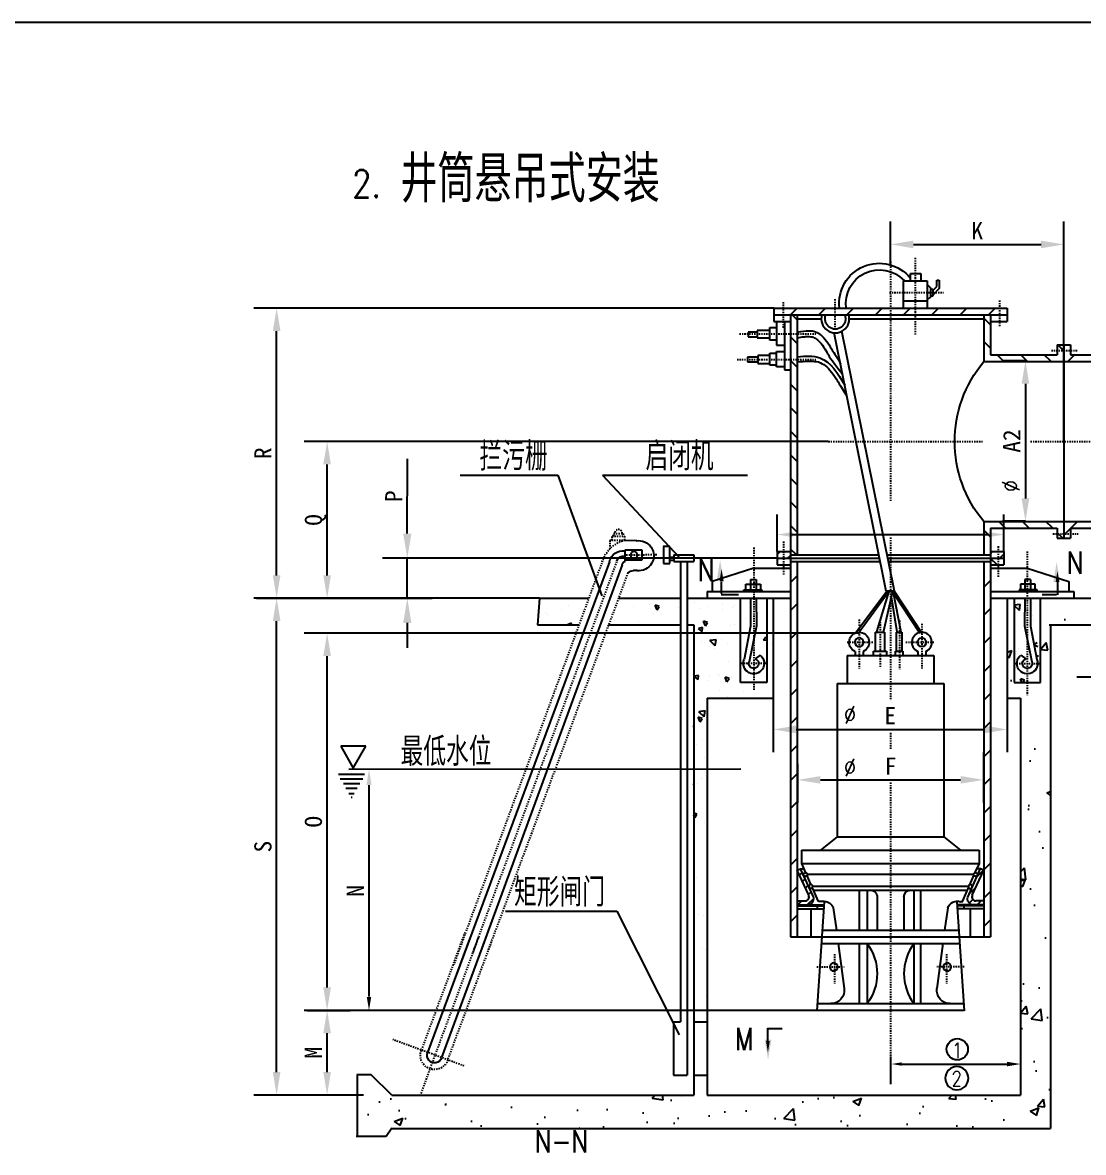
# Model space of a CAD drawing. Extents: x 1620 to 2878, y -792 to 791.
# Drawn here: x 1770.3 to 1863, y -0.7 to 98.1 of the extents above; entities that cross this region are included whole.
import ezdxf
from ezdxf.enums import TextEntityAlignment as Align

# ---------------------------------------------------------------- set-up
doc = ezdxf.new("R2010")
doc.units = 0
doc.header["$MEASUREMENT"] = 0
doc.linetypes.add('CENTER', pattern=[2, 1.25, -0.25, 0.25, -0.25])
doc.linetypes.add('CENTERX2', pattern=[4, 2.5, -0.5, 0.5, -0.5])
doc.layers.get('0').update_dxf_attribs({"linetype": 'CONTINUOUS'})
doc.layers.get('DEFPOINTS').update_dxf_attribs({"linetype": 'CONTINUOUS'})
for name, color, linetype in [('1', 7, 'CONTINUOUS'), ('4', 4, 'CENTERX2'), ('6', 3, 'CONTINUOUS'), ('8', 20, 'CONTINUOUS')]:
    doc.layers.add(name, color=color, linetype=linetype)
doc.styles.add('HZTXT', font='txt.shx', dxfattribs={"bigfont": 'hztxt.shx'})
doc.styles.get("Standard").update_dxf_attribs({"font": 'SimSun.ttf', "width": 0.6})
doc.dimstyles.new('HZTXT', dxfattribs={"dimtxt": 2, "dimasz": 2, "dimexe": 2, "dimexo": 0, "dimgap": 0.8, "dimtad": 3, "dimdec": 1, "dimdsep": 46, "dimtxsty": 'HZTXT', "dimcen": 0, "dimclrd": 1, "dimclre": 1, "dimclrt": 3, "dimadec": 0, "dimazin": 0, "dimtp": 0.9, "dimtm": 0.1, "dimtfac": 0.5, "dimtdec": 4, "dimtmove": 0, "dimatfit": 3, "dimfxl": 0, "dimtolj": 1, "dimtzin": 0, "dimarcsym": 0})

# ---------------------------------------------------------------- blocks, each defined once
blk = doc.blocks.new('*D409')
at = {"color": 1, "linetype": 'ByBlock', "lineweight": -2}
for p, q in [((1815.454, 47.791), (1790.476, 47.791)), ((1792.476, 6.343), (1792.476, 45.791)), ((1795.141, 4.343), (1790.476, 4.343))]:
    blk.add_line(p, q, dxfattribs=at)
at = {"color": 1, "linetype": 'ByBlock'}
for points in [[(1792.143, 45.791), (1792.809, 45.791), (1792.476, 47.791)], [(1792.143, 6.343), (1792.809, 6.343), (1792.476, 4.343)]]:
    blk.add_solid(points, dxfattribs=at)
at = {"layer": 'DEFPOINTS', "color": 0, "linetype": 'ByBlock'}
for p in [(1792.476, 47.791), (1815.454, 47.791), (1795.141, 4.343)]:
    blk.add_point(p, dxfattribs=at)
blk = doc.blocks.new('*D410')
at = {"color": 1, "linetype": 'ByBlock', "lineweight": -2}
for p, q in [((1843.45, 44.74), (1794.891, 44.74)), ((1796.891, 13.749), (1796.891, 42.74)), ((1795.141, 11.749), (1798.891, 11.749))]:
    blk.add_line(p, q, dxfattribs=at)
at = {"color": 1, "linetype": 'ByBlock'}
for points in [[(1796.558, 42.74), (1797.224, 42.74), (1796.891, 44.74)], [(1796.558, 13.749), (1797.224, 13.749), (1796.891, 11.749)]]:
    blk.add_solid(points, dxfattribs=at)
at = {"layer": 'DEFPOINTS', "color": 0, "linetype": 'ByBlock'}
for p in [(1796.891, 44.74), (1843.45, 44.74), (1795.141, 11.749)]:
    blk.add_point(p, dxfattribs=at)
blk = doc.blocks.new('*D427')
at = {"color": 1, "linetype": 'ByBlock', "lineweight": -2}
for p, q in [((1839.708, 11.749), (1794.891, 11.749)), ((1796.891, 6.343), (1796.891, 9.749)), ((1800.058, 4.343), (1794.891, 4.343))]:
    blk.add_line(p, q, dxfattribs=at)
at = {"color": 1, "linetype": 'ByBlock'}
for points in [[(1796.558, 9.749), (1797.224, 9.749), (1796.891, 11.749)], [(1796.558, 6.343), (1797.224, 6.343), (1796.891, 4.343)]]:
    blk.add_solid(points, dxfattribs=at)
at = {"layer": 'DEFPOINTS', "color": 0, "linetype": 'ByBlock'}
for p in [(1796.891, 11.749), (1839.708, 11.749), (1800.058, 4.343)]:
    blk.add_point(p, dxfattribs=at)
blk = doc.blocks.new('*D431')
at = {"layer": '8', "color": 1, "lineweight": -2}
for p, q in [((1857.95, 68.561), (1855.95, 68.561)), ((1857.95, 66.561), (1857.95, 56.53)), ((1857.95, 54.53), (1855.95, 54.53))]:
    blk.add_line(p, q, dxfattribs=at)
at = {"layer": '8', "color": 1}
for points in [[(1857.617, 66.561), (1858.284, 66.561), (1857.95, 68.561)], [(1857.617, 56.53), (1858.284, 56.53), (1857.95, 54.53)]]:
    blk.add_solid(points, dxfattribs=at)
at = {"layer": 'DEFPOINTS', "color": 0}
for p in [(1857.95, 68.561), (1857.95, 54.53), (1857.95, 54.53)]:
    blk.add_point(p, dxfattribs=at)
blk = doc.blocks.new('*D432')
at = {"color": 1, "linetype": 'ByBlock', "lineweight": -2}
for p, q in [((1835.947, 73.16), (1790.476, 73.16)), ((1792.476, 49.791), (1792.476, 71.16)), ((1790.726, 47.791), (1794.476, 47.791))]:
    blk.add_line(p, q, dxfattribs=at)
at = {"color": 1, "linetype": 'ByBlock'}
for points in [[(1792.143, 71.16), (1792.809, 71.16), (1792.476, 73.16)], [(1792.143, 49.791), (1792.809, 49.791), (1792.476, 47.791)]]:
    blk.add_solid(points, dxfattribs=at)
at = {"layer": 'DEFPOINTS', "color": 0, "linetype": 'ByBlock'}
for p in [(1792.476, 73.16), (1835.947, 73.16), (1790.726, 47.791)]:
    blk.add_point(p, dxfattribs=at)
blk = doc.blocks.new('*D433')
at = {"color": 1, "linetype": 'ByBlock', "lineweight": -2}
for p, q in [((1846.153, 76.952), (1846.153, 80.742)), ((1861.316, 61.496), (1861.316, 80.742)), ((1848.153, 78.742), (1859.316, 78.742))]:
    blk.add_line(p, q, dxfattribs=at)
at = {"color": 1, "linetype": 'ByBlock'}
for points in [[(1848.153, 79.075), (1848.153, 78.409), (1846.153, 78.742)], [(1859.316, 79.075), (1859.316, 78.409), (1861.316, 78.742)]]:
    blk.add_solid(points, dxfattribs=at)
at = {"layer": 'DEFPOINTS', "color": 0, "linetype": 'ByBlock'}
for p in [(1861.316, 78.742), (1846.153, 76.952), (1861.316, 61.496)]:
    blk.add_point(p, dxfattribs=at)
blk = doc.blocks.new('*X181')
at = {"color": 0}
for p, q in [((81.24, 208.68), (80.48, 209.44)), ((110.24, 207.96), (109.24, 208.96)), ((81.24, 205.14), (80.24, 206.14)), ((110.24, 204.43), (109.24, 205.43)), ((112.22, 202.44), (111.22, 203.44)), ((115.76, 202.44), (114.76, 203.44)), ((119.3, 202.44), (118.3, 203.44)), ((121.24, 204.03), (120.33, 204.94)), ((81.24, 201.61), (80.24, 202.61)), ((81.24, 198.07), (80.24, 199.07)), ((81.24, 194.53), (80.24, 195.53)), ((81.24, 191), (80.24, 192)), ((81.24, 187.46), (80.24, 188.46)), ((81.24, 183.93), (80.24, 184.93)), ((81.24, 180.39), (80.24, 181.39)), ((112.48, 177.44), (111.48, 178.44)), ((116.01, 177.44), (115.01, 178.44)), ((119.55, 177.44), (118.55, 178.44)), ((81.24, 176.86), (80.24, 177.86)), ((110.24, 176.14), (109.24, 177.14)), ((121.05, 175.94), (120.24, 176.75)), ((81.12, 173.44), (80.24, 174.32)), ((109.4, 173.44), (109.24, 173.61))]:
    blk.add_line(p, q, dxfattribs=at)
blk = doc.blocks.new('*X178')
at = {"color": 0}
for p, q in [((121.83, 202.44), (122.83, 203.44)), ((126.07, 202.44), (127.07, 203.44)), ((130.31, 202.44), (131.31, 203.44)), ((134.56, 202.44), (136.24, 204.12)), ((122.28, 177.44), (123.28, 178.44)), ((126.53, 177.44), (127.53, 178.44)), ((130.77, 177.44), (131.77, 178.44)), ((135.01, 177.44), (136.01, 178.44)), ((121.24, 176.39), (122.24, 177.39)), ((135.91, 174.09), (136.24, 174.42))]:
    blk.add_line(p, q, dxfattribs=at)
blk = doc.blocks.new('*D434')
at = {"color": 1, "linetype": 'ByBlock', "lineweight": -2}
for p, q in [((1840.709, 61.496), (1794.891, 61.496)), ((1796.891, 49.791), (1796.891, 59.496)), ((1790.726, 47.791), (1798.891, 47.791))]:
    blk.add_line(p, q, dxfattribs=at)
at = {"color": 1, "linetype": 'ByBlock'}
for points in [[(1796.558, 59.496), (1797.224, 59.496), (1796.891, 61.496)], [(1796.558, 49.791), (1797.224, 49.791), (1796.891, 47.791)]]:
    blk.add_solid(points, dxfattribs=at)
at = {"layer": 'DEFPOINTS', "color": 0, "linetype": 'ByBlock'}
for p in [(1796.891, 61.496), (1840.709, 61.496), (1790.726, 47.791)]:
    blk.add_point(p, dxfattribs=at)
blk = doc.blocks.new('*X190')
at = {"color": 0}
for p, q in [((41.82, 178.2), (41.82, 178.2)), ((42.13, 177.93), (42.13, 177.93)), ((44.22, 178.59), (44.22, 178.59)), ((45.29, 179.29), (45.29, 179.29)), ((47.33, 178.68), (47.33, 178.68)), ((45.02, 176.34), (45.72, 176.61)), ((45.02, 176.34), (45.07, 176.31)), ((45.63, 176.31), (45.72, 176.61))]:
    blk.add_line(p, q, dxfattribs=at)
blk = doc.blocks.new('*X192')
at = {"color": 0}
for p, q in [((53.98, 172.21), (53.98, 172.21)), ((56.22, 171.31), (56.22, 171.31)), ((58.61, 171.52), (58.61, 171.52)), ((59.67, 170.79), (59.4, 171.49)), ((60.01, 171.29), (59.4, 171.49)), ((59.55, 171.18), (59.55, 171.18)), ((59.67, 170.79), (60.01, 171.29)), ((60.43, 172.37), (60.43, 172.37)), ((65.31, 171.9), (65.31, 171.9)), ((67.4, 171.25), (67.4, 171.25)), ((69.5, 171.66), (69.5, 171.66)), ((71.27, 171.49), (71.27, 171.49)), ((114.14, 171.58), (113.23, 171.48)), ((114, 170.69), (113.23, 171.43)), ((114, 170.69), (114.14, 171.58)), ((115.96, 171.78), (115.96, 171.78)), ((59.08, 170.26), (59.08, 170.26)), ((60.34, 170.19), (60.34, 170.19)), ((62.88, 171.06), (62.88, 171.06)), ((66.21, 170.94), (66.21, 170.94)), ((69.54, 170.82), (69.54, 170.82)), ((71.01, 171.12), (71.01, 171.12)), ((76.19, 170.58), (76.19, 170.58)), ((116.04, 169.94), (116.04, 169.94)), ((53.28, 169.16), (53.28, 169.16)), ((56.9, 169.04), (56.9, 169.04)), ((66.51, 168.11), (65.88, 167.99)), ((66.46, 167.51), (65.88, 167.99)), ((66.46, 167.51), (66.51, 168.11)), ((66.92, 168.36), (66.65, 169.06)), ((67.26, 168.86), (66.65, 169.06)), ((66.92, 168.36), (67.26, 168.86)), ((70.62, 168.43), (70.62, 168.43)), ((71.34, 168.62), (71.34, 168.62)), ((116.14, 169.12), (116.14, 169.12)), ((66.31, 166.07), (66.31, 166.07)), ((68.55, 166.28), (67.6, 166.17)), ((68.41, 165.39), (67.6, 166.17)), ((68.41, 165.39), (68.55, 166.28)), ((69.28, 166.32), (69.28, 166.32)), ((66.85, 165.89), (66.85, 165.89)), ((68.23, 164.93), (68.23, 164.93)), ((70.18, 165.77), (70.18, 165.77)), ((76.83, 165.52), (76.83, 165.52)), ((115.81, 164.6), (115.81, 164.6)), ((116.96, 165.95), (116.96, 165.95)), ((70.4, 163.1), (70.4, 163.1)), ((113.45, 164.19), (113.45, 164.19)), ((116.78, 164.07), (116.78, 164.07)), ((68.73, 161.14), (68.73, 161.14)), ((69.05, 160.99), (69.05, 160.99)), ((72.17, 162.3), (72.17, 162.3)), ((113.46, 162.13), (113.46, 162.13)), ((65.88, 160.93), (65.26, 160.82)), ((65.83, 160.34), (65.26, 160.82)), ((65.83, 160.34), (65.88, 160.93)), ((67.31, 160.24), (67.31, 160.24)), ((67.55, 160.75), (67.55, 160.75)), ((70.15, 159.96), (69.88, 160.66)), ((70.48, 160.46), (69.88, 160.66)), ((70.15, 159.96), (70.48, 160.46)), ((70.88, 160.63), (70.88, 160.63)), ((73.27, 159.83), (73.27, 159.83)), ((76.12, 159.67), (76.12, 159.67)), ((114.39, 159.9), (114.19, 160.43)), ((114.79, 160.23), (114.19, 160.43)), ((114.57, 159.9), (114.79, 160.23)), ((69.06, 158.64), (69.06, 158.64)), ((70.17, 157.76), (70.17, 157.76)), ((72.67, 158.51), (72.67, 158.51)), ((74.14, 159), (74.14, 159)), ((66.12, 153.99), (65.85, 154.69)), ((66.46, 154.49), (65.85, 154.69)), ((66.9, 155.61), (65.95, 155.5)), ((66.76, 154.72), (65.95, 155.5)), ((65.95, 154.96), (65.95, 154.96)), ((66.12, 153.99), (66.46, 154.49)), ((66.76, 154.72), (66.9, 155.61)), ((65.26, 153.76), (65.18, 153.75)), ((65.2, 153.16), (65.18, 153.18)), ((65.2, 153.16), (65.26, 153.76)), ((66.44, 151.17), (66.44, 151.17)), ((65.61, 150.63), (65.61, 150.63)), ((66.77, 148.67), (66.77, 148.67)), ((65.24, 144.93), (65.18, 144.93)), ((65.18, 144.54), (65.24, 144.93)), ((65.81, 144.76), (65.81, 144.76)), ((66.32, 145.5), (66.32, 145.5)), ((65.66, 140.12), (65.18, 140.28)), ((65.32, 139.62), (65.18, 139.99)), ((65.32, 139.62), (65.66, 140.12)), ((67.07, 140.3), (67.07, 140.3)), ((66.81, 138.92), (66.81, 138.92)), ((65.32, 132.37), (65.32, 132.37)), ((65.62, 130.7), (65.62, 130.7)), ((65.82, 128.59), (65.82, 128.59)), ((66.15, 126.08), (66.15, 126.08)), ((65.83, 125.05), (65.83, 125.05)), ((66.62, 124.86), (66.62, 124.86)), ((66.47, 119.99), (66.47, 119.99)), ((66.98, 119.77), (66.98, 119.77)), ((67.18, 114.86), (67.18, 114.86)), ((67.02, 112.94), (67.02, 112.94))]:
    blk.add_line(p, q, dxfattribs=at)
blk = doc.blocks.new('*D438')
at = {"layer": '8', "color": 1, "lineweight": -2}
for p, q in [((1835.903, 39.043), (1835.903, 34.319)), ((1856.359, 39.043), (1856.359, 34.319)), ((1837.903, 36.319), (1854.359, 36.319))]:
    blk.add_line(p, q, dxfattribs=at)
at = {"layer": '8', "color": 1}
for points in [[(1837.903, 36.652), (1837.903, 35.985), (1835.903, 36.319)], [(1854.359, 36.652), (1854.359, 35.985), (1856.359, 36.319)]]:
    blk.add_solid(points, dxfattribs=at)
at = {"layer": 'DEFPOINTS', "color": 0}
for p in [(1835.903, 39.043), (1856.359, 39.043), (1856.359, 36.319)]:
    blk.add_point(p, dxfattribs=at)
blk = doc.blocks.new('*X179')
at = {"color": 0}
for p, q in [((80.24, 169.33), (81.24, 170.33)), ((109.24, 168.63), (110.24, 169.63)), ((80.24, 165.09), (81.24, 166.09)), ((109.24, 164.39), (110.24, 165.39)), ((80.24, 160.85), (81.24, 161.85)), ((109.24, 160.15), (110.24, 161.15)), ((80.24, 156.6), (81.24, 157.6)), ((109.24, 155.91), (110.24, 156.91)), ((80.24, 152.36), (81.24, 153.36)), ((109.24, 151.66), (110.24, 152.66)), ((80.24, 148.12), (81.24, 149.12)), ((109.24, 147.42), (110.24, 148.42)), ((80.24, 143.88), (81.24, 144.88)), ((109.24, 143.18), (110.24, 144.18)), ((80.24, 139.63), (81.24, 140.63)), ((109.24, 138.94), (110.24, 139.94)), ((80.24, 135.39), (81.24, 136.39)), ((109.24, 134.69), (110.24, 135.69)), ((80.24, 131.15), (81.24, 132.15)), ((109.24, 130.45), (110.24, 131.45)), ((80.24, 126.91), (81.24, 127.91)), ((109.24, 126.21), (110.24, 127.21)), ((80.24, 122.66), (81.24, 123.66)), ((109.24, 121.97), (110.24, 122.97)), ((80.24, 118.42), (81.24, 119.42)), ((109.24, 117.72), (110.24, 118.72))]:
    blk.add_line(p, q, dxfattribs=at)
blk = doc.blocks.new('*X180')
at = {"color": 0}
for p, q in [((81.58, 125.42), (81.99, 125.83)), ((108.15, 125.12), (109.2, 126.17)), ((82.02, 124.45), (82.44, 124.87)), ((82.47, 123.48), (82.89, 123.9)), ((82.91, 122.51), (83.33, 122.93)), ((106.99, 122.55), (108.08, 123.63)), ((81.34, 120.94), (81.94, 121.54)), ((82.75, 120.94), (83.72, 121.91)), ((107.05, 121.2), (107.6, 121.74)), ((108.21, 120.94), (108.81, 121.54))]:
    blk.add_line(p, q, dxfattribs=at)
blk = doc.blocks.new('*D439')
at = {"layer": '8', "color": 1, "lineweight": -2}
for p, q in [((1854.287, 34.314), (1854.287, 29.907)), ((1838.031, 33.311), (1838.031, 29.907)), ((1840.031, 31.907), (1852.287, 31.907))]:
    blk.add_line(p, q, dxfattribs=at)
at = {"layer": '8', "color": 1}
for points in [[(1840.031, 32.241), (1840.031, 31.574), (1838.031, 31.907)], [(1852.287, 32.241), (1852.287, 31.574), (1854.287, 31.907)]]:
    blk.add_solid(points, dxfattribs=at)
at = {"layer": 'DEFPOINTS', "color": 0}
for p in [(1854.287, 34.314), (1838.031, 33.311), (1854.287, 31.907)]:
    blk.add_point(p, dxfattribs=at)
blk = doc.blocks.new('*X188')
at = {"color": 0}
for p, q in [((76.56, 186.87), (77, 187.31)), ((78.12, 186.31), (78.56, 186.75)), ((108.56, 187.05), (108.82, 187.31)), ((109.94, 186.31), (110.56, 186.93))]:
    blk.add_line(p, q, dxfattribs=at)
blk = doc.blocks.new('*X185')
at = {"color": 0}
for p, q in [((74.11, 166.31), (74.11, 166.31)), ((74.13, 166.06), (74.13, 166.06)), ((73.46, 163.94), (73.46, 163.94)), ((76.53, 161.12), (76.17, 160.59)), ((76.49, 161.61), (76.49, 161.61)), ((76.69, 160.93), (76.53, 161.12)), ((72.77, 159.4), (72.76, 159.42)), ((72.77, 159.4), (72.76, 159.4)), ((74.78, 160.36), (74.78, 160.36)), ((75.87, 160.9), (75.87, 160.9)), ((76.69, 160.64), (76.17, 160.59)), ((114.48, 159.45), (114.48, 159.45)), ((117.22, 160.26), (116.74, 160.02)), ((117.33, 159.67), (116.76, 159.93)), ((73.43, 158.63), (73.43, 158.63)), ((114.12, 158.92), (114.12, 158.92)), ((117.02, 158.74), (117, 158.7)), ((117.41, 158.28), (117.08, 158.25)), ((117.66, 157.98), (117.66, 157.98)), ((74.25, 154.34), (74.25, 154.34))]:
    blk.add_line(p, q, dxfattribs=at)
blk = doc.blocks.new('*X189')
at = {"color": 0}
blk.add_line((109.56, 185.31), (108.56, 186.3), dxfattribs=at)
blk = doc.blocks.new('*X187')
at = {"color": 0}
for p, q in [((78.56, 222.81), (79.56, 223.81)), ((82.8, 222.81), (83.8, 223.81)), ((87.04, 222.81), (88.04, 223.81)), ((91.29, 222.81), (92.29, 223.81)), ((95.53, 222.81), (96.53, 223.81)), ((99.77, 222.81), (100.77, 223.81)), ((104.01, 222.81), (105.01, 223.81)), ((108.26, 222.81), (109.26, 223.81))]:
    blk.add_line(p, q, dxfattribs=at)
blk = doc.blocks.new('*X186')
at = {"color": 0}
for p, q in [((78.56, 222.81), (79.56, 223.81)), ((82.8, 222.81), (83.8, 223.81)), ((87.04, 222.81), (88.04, 223.81)), ((91.29, 222.81), (92.29, 223.81)), ((95.53, 222.81), (96.53, 223.81)), ((99.77, 222.81), (100.77, 223.81)), ((104.01, 222.81), (105.01, 223.81)), ((108.26, 222.81), (109.26, 223.81))]:
    blk.add_line(p, q, dxfattribs=at)

msp = doc.modelspace()

# ---------------------------------------------------------------- hatches: boundary and pattern name
at = {"layer": '6', "linetype": 'Continuous'}
h = msp.add_hatch(dxfattribs=at)
h.set_pattern_fill('AR-CONC', color=256, scale=1.2, style=0)
h.set_pattern_definition([(50, (1653.553, -370.2974), (7.74641, -0.67772), [0.81, -8.91]), (355, (1653.553, -370.297), (-1.49851, 8.12368), [0.648, -7.128]), (100.4514, (1654.198, -370.354), (6.2479, 7.44595), [0.6884, -7.57233]), (46.1842, (1653.553, -368.137), (11.5262, -1.7876), [1.215, -13.365]), (96.6356, (1654.513, -368.286), (10.09436, 10.52047), [1.0326, -11.3585]), (351.1842, (1653.553, -368.137), (10.09435, 10.52048), [0.972, -10.692]), (21, (1654.633, -368.6774), (6.4466, -4.34828), [0.81, -8.91]), (326, (1654.633, -368.677), (2.6278, 7.83162), [0.648, -7.128]), (71.4514, (1655.17, -369.04), (9.0744, 3.48333), [0.6884, -7.57233]), (37.5, (1653.5528, -370.2974), (0.131326, 3.595254), [0, -7.0416, 0, -7.236, 0, -7.155]), (7.5, (1653.553, -370.2974), (2.84115, 4.259646), [0, -4.1256, 0, -6.8796, 0, -2.727]), (327.5, (1651.1444, -370.2974), (5.765282, -0.243593), [0, -2.7, 0, -8.424, 0, -11.178]), (317.5, (1650.0644, -370.2974), (6.29841, 1.081134), [0, -3.51, 0, -5.5944, 0, -7.938])])
h.paths.add_polyline_path([(1860.1494, 1.42668), (1860.1494, 45.45828), (1872.70074, 45.45828), (1872.70074, 47.79108), (1866.91452, 47.79108), (1866.91452, 53.91468), (1864.2318, 53.91468), (1864.2318, 47.79108), (1859.26101, 47.79108), (1859.26101, 40.43757), (1856.97154, 40.43757), (1856.97154, 47.79108), (1856.3586, 47.79108), (1856.3586, 39.04308), (1857.525, 39.04308), (1857.525, 4.34268), (1830.1146, 4.34268), (1830.1146, 6.09228), (1828.9482, 6.09228), (1828.9482, 4.34268), (1802.54316, 4.34268), (1800.74488, 6.09395), (1799.52573, 6.09395), (1799.52573, 0.72693), (1802.05435, 0.72693), (1802.536, 1.42668)])

# ---------------------------------------------------------------- linework, layer by layer
msp.add_line((1918.76341, 98.14645), (1621.76341, 98.14645))
at = {"color": 1, "linetype": 'ByBlock'}
for p, q in [((1803.90156, 53.45028), (1803.92121, 59.98024)), ((1836.2382, 51.29028), (1801.74156, 51.29028)), ((1803.90156, 47.79108), (1803.90156, 51.29028)), ((1790.72634, 47.79108), (1806.06156, 47.79108)), ((1803.90156, 45.63108), (1803.90156, 43.47108))]:
    msp.add_line(p, q, dxfattribs=at)
for points in [[(1803.54156, 53.45028), (1804.26156, 53.45028), (1803.90156, 51.29028)], [(1803.54156, 45.63108), (1804.26156, 45.63108), (1803.90156, 47.79108)]]:
    msp.add_solid(points, dxfattribs=at)
at = {"layer": '1'}
for p, q in [((1847.90014, 76.21411), (1848.79643, 76.21411)), ((1847.90014, 75.5576), (1847.90014, 76.21411)), ((1848.79643, 76.21411), (1848.79643, 75.5576)), ((1847.26512, 75.5514), (1849.36464, 75.5514)), ((1847.26512, 75.5514), (1847.26512, 73.16028)), ((1849.36464, 75.5514), (1849.36464, 73.16028)), ((1849.36603, 75.23793), (1849.66163, 74.94268)), ((1850.19909, 75.61371), (1850.41407, 75.61371)), ((1850.19909, 75.07689), (1850.19909, 75.61371)), ((1850.41407, 75.61371), (1850.41407, 74.889)), ((1849.66163, 74.13744), (1849.39291, 73.94956)), ((1849.84974, 74.21797), (1849.63476, 74.21797)), ((1849.66163, 74.94268), (1849.66163, 74.13744)), ((1849.66163, 74.83532), (1849.84974, 74.83532)), ((1849.84974, 74.70111), (1850.19909, 75.07689)), ((1850.41407, 74.889), (1849.84974, 74.29849)), ((1849.84974, 74.83532), (1849.84974, 74.21797)), ((1835.9466, 73.16028), (1856.3586, 73.16028)), ((1835.9466, 73.16028), (1835.9466, 71.99388)), ((1847.26512, 73.8018), (1849.36464, 73.8018)), ((1856.3586, 73.16028), (1856.3586, 71.99388)), ((1835.9466, 72.57708), (1856.3586, 72.57708)), ((1837.4046, 72.57708), (1837.4046, 18.16452)), ((1837.9878, 72.57708), (1837.9878, 51.58188)), ((1837.9878, 72.22941), (1840.1033, 72.22941)), ((1842.54691, 72.22941), (1854.3174, 72.22941)), ((1854.3174, 72.57708), (1854.3174, 68.49468)), ((1854.9006, 72.57708), (1854.9006, 69.07788)), ((1834.48827, 71.20735), (1834.48827, 70.57594)), ((1835.58869, 71.20735), (1834.48827, 71.20735)), ((1835.58869, 70.36546), (1835.58869, 71.48798)), ((1835.58869, 71.48798), (1836.17402, 71.48798)), ((1835.9466, 71.99388), (1837.4046, 71.99388)), ((1836.17402, 71.97908), (1836.17402, 69.94452)), ((1836.87642, 71.97908), (1836.87642, 67.76965)), ((1854.9006, 71.99388), (1856.3586, 71.99388)), ((1833.71564, 71.06704), (1833.71564, 70.64609)), ((1834.48827, 71.06704), (1833.71564, 71.06704)), ((1833.71564, 70.64609), (1834.48827, 70.64609)), ((1834.48827, 70.57594), (1835.58869, 70.57594)), ((1836.17402, 70.36546), (1835.58869, 70.36546)), ((1845.78659, 48.41845), (1841.21432, 71.01264)), ((1846.50062, 48.41845), (1841.90026, 71.15145)), ((1835.58869, 69.24295), (1836.17402, 69.24295)), ((1835.58869, 68.19059), (1835.58869, 69.24295)), ((1836.17402, 69.94452), (1836.87642, 69.94452)), ((1836.17402, 69.38326), (1836.87642, 69.38326)), ((1836.17402, 68.05028), (1836.17402, 69.38326)), ((1860.7326, 69.95268), (1861.899, 69.95268)), ((1860.7326, 69.95268), (1860.7326, 69.07788)), ((1861.3158, 69.95268), (1861.3158, 53.03988)), ((1861.899, 69.95268), (1861.899, 69.07788)), ((1833.6454, 68.89216), (1833.6454, 68.47122)), ((1834.55851, 68.89216), (1833.6454, 68.89216)), ((1833.6454, 68.47122), (1834.55851, 68.47122)), ((1834.55851, 69.03248), (1834.55851, 68.3309)), ((1835.58869, 69.03248), (1834.55851, 69.03248)), ((1834.55851, 68.3309), (1835.58869, 68.3309)), ((1836.17402, 68.19059), (1835.58869, 68.19059)), ((1854.3174, 68.49468), (1872.105, 68.49468)), ((1854.9006, 69.07788), (1860.7326, 69.07788)), ((1861.899, 69.07788), (1869.4806, 69.07788)), ((1836.87642, 68.05028), (1836.17402, 68.05028)), ((1836.87642, 67.76965), (1837.43834, 67.76965)), ((1854.3174, 54.49788), (1874.1462, 54.49788)), ((1854.3174, 54.49788), (1854.3174, 51.58188)), ((1854.9006, 53.91468), (1854.9006, 18.16452)), ((1854.9006, 53.91468), (1860.7326, 53.91468)), ((1860.7326, 53.91468), (1860.7326, 53.03988)), ((1861.899, 53.91468), (1869.4806, 53.91468)), ((1861.899, 53.91468), (1861.899, 53.03988)), ((1860.7326, 53.03988), (1861.899, 53.03988)), ((1826.86269, 52.33214), (1826.26565, 52.33214)), ((1826.3083, 52.33214), (1826.3083, 50.8413)), ((1826.86269, 50.8413), (1826.86269, 52.33214)), ((1826.86269, 51.39504), (1827.20385, 51.39504)), ((1827.1986, 51.58188), (1827.1986, 50.99868)), ((1827.1986, 51.58188), (1828.9482, 51.58188)), ((1828.9482, 51.58188), (1828.9482, 50.99868)), ((1836.2382, 51.87348), (1836.2382, 50.70708)), ((1836.2382, 51.87348), (1837.4046, 51.87348)), ((1837.4046, 51.58188), (1845.14642, 51.58188)), ((1845.86045, 51.58188), (1854.9006, 51.58188)), ((1854.9006, 51.87348), (1856.067, 51.87348)), ((1856.067, 51.87348), (1856.067, 50.70708)), ((1826.3083, 50.8413), (1826.86269, 50.8413)), ((1826.86269, 51.13947), (1827.20385, 51.13947)), ((1827.1986, 50.99868), (1828.9482, 50.99868)), ((1827.7818, 50.99868), (1827.7818, 10.75788)), ((1828.365, 50.99868), (1828.365, 6.09228)), ((1834.197, 50.41548), (1830.56239, 49.24481)), ((1834.197, 50.41548), (1837.4046, 50.41548)), ((1836.2382, 51.29028), (1845.20543, 51.29028)), ((1836.2382, 50.70708), (1837.4046, 50.70708)), ((1837.4046, 50.99868), (1845.26444, 50.99868)), ((1837.9878, 50.99868), (1837.9878, 18.16452)), ((1845.91946, 51.29028), (1856.067, 51.29028)), ((1845.97847, 50.99868), (1854.9006, 50.99868)), ((1854.3174, 50.99868), (1854.3174, 18.16452)), ((1854.9006, 50.70708), (1856.067, 50.70708)), ((1854.9006, 50.41548), (1858.1082, 50.41548)), ((1858.1082, 50.41548), (1861.74281, 49.24481)), ((1833.92057, 49.44124), (1834.41491, 49.44124)), ((1833.92057, 49.44124), (1833.92057, 48.54233)), ((1834.41491, 49.44124), (1834.41662, 48.54233)), ((1857.89029, 49.44124), (1857.88858, 48.54233)), ((1858.38463, 49.44124), (1857.89029, 49.44124)), ((1858.38463, 49.44124), (1858.38463, 48.54233)), ((1830.56239, 49.24481), (1830.56239, 48.36784)), ((1833.32274, 48.54233), (1834.89769, 48.54233)), ((1833.32274, 48.37428), (1833.32274, 48.54233)), ((1833.51024, 49.02924), (1834.78519, 49.02924)), ((1833.51024, 48.54233), (1833.51024, 49.02924)), ((1834.78519, 49.02924), (1834.78519, 48.54233)), ((1834.89769, 48.54233), (1834.89769, 48.37428)), ((1858.98246, 48.54233), (1857.40751, 48.54233)), ((1857.40751, 48.54233), (1857.40751, 48.37428)), ((1858.79496, 49.02924), (1857.52001, 49.02924)), ((1857.52001, 49.02924), (1857.52001, 48.54233)), ((1858.79496, 48.54233), (1858.79496, 49.02924)), ((1858.98246, 48.37428), (1858.98246, 48.54233)), ((1861.74281, 49.24481), (1861.74281, 48.36784)), ((1815.45413, 47.79108), (1819.75517, 47.79108)), ((1822.36587, 47.79108), (1827.7818, 47.79108)), ((1828.365, 47.79108), (1837.4046, 47.79108)), ((1830.1146, 48.37428), (1830.1146, 47.79108)), ((1830.1146, 48.37428), (1837.4046, 48.37428)), ((1831.35885, 48.1344), (1832.86817, 48.1344)), ((1833.04418, 40.43757), (1833.04418, 47.79238)), ((1833.92057, 47.79108), (1833.92057, 45.34012)), ((1834.41805, 47.79108), (1834.42264, 45.37816)), ((1835.33366, 47.79238), (1835.33366, 40.43757)), ((1835.90251, 47.79108), (1835.90251, 39.04308)), ((1845.83011, 48.39241), (1843.10431, 44.75001)), ((1846.0327, 48.41081), (1843.34374, 44.75001)), ((1844.96449, 44.84199), (1846.0327, 48.41081)), ((1845.55385, 44.82359), (1846.3458, 48.41081)), ((1846.50062, 48.41845), (1845.78659, 48.41845)), ((1846.73257, 44.84199), (1846.2353, 47.93251)), ((1846.30897, 48.41081), (1848.70325, 44.75001)), ((1847.0825, 44.82359), (1846.41947, 48.28204)), ((1846.47473, 48.41081), (1848.88743, 44.75001)), ((1854.9006, 48.37428), (1862.1906, 48.37428)), ((1854.9006, 47.79108), (1864.2318, 47.79108)), ((1856.3586, 47.79108), (1856.3586, 39.04308)), ((1856.97154, 47.79238), (1856.97154, 40.43757)), ((1857.88715, 47.79108), (1857.88256, 45.37816)), ((1858.38463, 47.79108), (1858.38463, 45.34012)), ((1859.26101, 40.43757), (1859.26101, 47.79238)), ((1859.40031, 48.1344), (1860.67131, 48.1344)), ((1862.1906, 48.37428), (1862.1906, 47.79108)), ((1815.29306, 45.45828), (1818.89485, 45.45828)), ((1821.50555, 45.45828), (1827.7818, 45.45828)), ((1828.365, 45.45828), (1828.9482, 45.45828)), ((1828.9482, 45.45828), (1828.9482, 4.34268)), ((1833.92057, 45.34012), (1833.35359, 42.42358)), ((1834.42264, 45.37816), (1833.79599, 42.24485)), ((1844.85433, 44.82335), (1845.61856, 44.82335)), ((1844.85433, 43.17638), (1844.85433, 44.82335)), ((1845.61856, 44.82335), (1845.61856, 43.16518)), ((1846.68177, 44.82335), (1847.15241, 44.82335)), ((1846.68177, 43.17638), (1846.68177, 44.82335)), ((1847.15241, 44.82335), (1847.15241, 43.17638)), ((1857.88256, 45.37816), (1858.50921, 42.24485)), ((1858.38463, 45.34012), (1858.95161, 42.42358)), ((1860.1494, 45.45828), (1860.1494, 1.42668)), ((1860.1494, 45.45828), (1872.70074, 45.45828)), ((1834.75696, 42.80304), (1834.3238, 42.50021)), ((1842.3618, 42.77556), (1842.3618, 40.32612)), ((1842.3618, 42.77556), (1849.9434, 42.77556)), ((1844.67486, 43.17638), (1845.80925, 43.17638)), ((1844.67486, 42.77304), (1844.67486, 43.17638)), ((1845.80925, 43.17638), (1845.80925, 42.77304)), ((1846.60325, 43.17638), (1847.24215, 43.17638)), ((1846.60325, 42.77304), (1846.60325, 43.17638)), ((1847.24215, 43.17638), (1847.24215, 42.77304)), ((1849.9434, 42.77556), (1849.9434, 40.32612)), ((1857.54824, 42.80304), (1857.9814, 42.50021)), ((1835.33366, 40.43757), (1833.04418, 40.43757)), ((1841.487, 40.32612), (1841.487, 26.91252)), ((1841.487, 40.32612), (1850.8182, 40.32612)), ((1850.8182, 40.32612), (1850.8182, 26.91252)), ((1856.97154, 40.43757), (1859.26101, 40.43757)), ((1830.1146, 39.04308), (1830.1146, 4.34268)), ((1830.1146, 39.04308), (1835.90251, 39.04308)), ((1856.3586, 39.04308), (1857.525, 39.04308)), ((1857.525, 39.04308), (1857.525, 4.34268)), ((1841.487, 26.91252), (1840.029, 25.74612)), ((1841.487, 26.91252), (1850.8182, 26.91252)), ((1850.8182, 26.91252), (1852.2762, 25.74612)), ((1850.8182, 26.91252), (1852.2762, 25.74612)), ((1838.3765, 25.76141), (1838.3765, 24.59414)), ((1838.3765, 25.74612), (1853.90509, 25.74612)), ((1853.90509, 25.74612), (1853.90509, 24.57972)), ((1837.9878, 24.00413), (1838.28642, 24.12511)), ((1838.9988, 21.81017), (1837.9878, 24.00413)), ((1839.41548, 21.68168), (1838.28539, 24.12733)), ((1838.28642, 24.12511), (1838.61988, 24.12511)), ((1838.74396, 23.78671), (1838.38571, 24.59875)), ((1838.3941, 24.57972), (1853.90509, 24.57972)), ((1852.89972, 21.66145), (1854.01844, 24.14515)), ((1853.3064, 21.81017), (1854.3174, 24.00413)), ((1853.5638, 23.79251), (1853.91949, 24.59875)), ((1854.01189, 24.13061), (1853.70617, 24.13061)), ((1854.3174, 24.00413), (1854.01189, 24.13061)), ((1839.19724, 22.75927), (1838.8569, 23.53073)), ((1838.86946, 23.67103), (1853.42304, 23.67103)), ((1853.09607, 22.73233), (1853.4483, 23.53073)), ((1839.85647, 21.26503), (1839.32242, 22.47553)), ((1839.35327, 22.60079), (1852.96198, 22.60079)), ((1839.42328, 22.24692), (1852.88192, 22.24692)), ((1843.41156, 22.24692), (1843.41156, 18.74772)), ((1844.1114, 22.24692), (1844.1114, 18.74772)), ((1848.1938, 22.24692), (1848.1938, 18.74772)), ((1848.777, 22.24692), (1848.777, 18.74772)), ((1852.44873, 21.26503), (1852.98277, 22.47553)), ((1837.9878, 21.3138), (1838.681, 21.3138)), ((1837.9878, 20.96388), (1840.34032, 20.96388)), ((1837.9878, 20.89883), (1840.33586, 20.89883)), ((1840.36109, 21.26638), (1839.7056, 11.71742)), ((1839.73533, 20.96388), (1839.73533, 20.61396)), ((1840.36561, 21.26503), (1839.85647, 21.26503)), ((1844.9862, 21.66372), (1844.9862, 18.74772)), ((1847.319, 21.66372), (1847.319, 18.74772)), ((1851.94258, 21.22935), (1852.5996, 11.71742)), ((1854.3174, 20.96388), (1851.96091, 20.96388)), ((1854.3174, 20.89883), (1851.96541, 20.89883)), ((1852.47479, 21.25193), (1852.26606, 21.25193)), ((1852.56341, 20.96478), (1852.56341, 20.60918)), ((1854.3174, 21.3138), (1853.6242, 21.3138)), ((1837.9878, 20.61396), (1840.3163, 20.61396)), ((1839.173, 20.61396), (1839.173, 18.18062)), ((1841.14512, 20.70148), (1841.41909, 18.74772)), ((1851.16008, 20.70148), (1850.88611, 18.74772)), ((1854.3174, 20.61396), (1851.98508, 20.61396)), ((1853.1322, 20.58684), (1853.1322, 18.18062)), ((1837.4046, 18.16452), (1854.9006, 18.16452)), ((1840.19159, 18.74772), (1852.11361, 18.74772)), ((1840.11096, 17.58132), (1852.19424, 17.58132)), ((1841.57425, 17.58132), (1842.09684, 13.65273)), ((1843.41156, 17.58132), (1843.41156, 12.33252)), ((1844.1114, 17.58132), (1844.1114, 12.33252)), ((1848.1938, 17.58132), (1848.1938, 12.33252)), ((1848.777, 17.58132), (1848.777, 12.33252)), ((1850.73095, 17.58132), (1850.20836, 13.65273)), ((1839.74812, 12.33252), (1852.55708, 12.33252)), ((1839.70781, 11.74932), (1852.59739, 11.74932)), ((1827.17892, 10.77405), (1827.17892, 6.07141)), ((1827.17892, 10.75788), (1827.7818, 10.75788)), ((1828.9482, 10.75788), (1830.1146, 10.75788)), ((1835.40643, 10.15212), (1836.67743, 10.15212)), ((1800.74488, 6.09395), (1799.48057, 6.09395)), ((1802.55104, 4.33501), (1800.74488, 6.09395)), ((1827.17892, 6.09228), (1828.365, 6.09228)), ((1828.9482, 6.09228), (1830.1146, 6.09228)), ((1802.54316, 4.34268), (1828.9482, 4.34268)), ((1830.1146, 4.34268), (1857.525, 4.34268)), ((1802.55104, 1.44854), (1802.05435, 0.72693)), ((1802.536, 1.42668), (1860.1494, 1.42668)), ((1802.05435, 0.72693), (1799.43542, 0.72693))]:
    msp.add_line(p, q, dxfattribs=at)
at = {"layer": '1', "ltscale": 0.2}
for p, q in [((1843.06164, 43.1402), (1843.06164, 42.77556)), ((1843.76148, 43.1402), (1843.76148, 42.77556)), ((1848.54372, 43.1402), (1848.54372, 42.77556)), ((1849.24356, 43.1402), (1849.24356, 42.77556))]:
    msp.add_line(p, q, dxfattribs=at)
at = {"layer": '1', "extrusion": (0, 0, -1)}
for centre, major_axis, start_param, end_param in [((1845.16972, 73.58368), (2.48076, 2.48076), 3.80888399, 6.38421196), ((1845.18839, 73.58412), (2.0749, 2.0749), 3.78548928, 6.31711309), ((1841.32511, 72.22941), (-0.63447, 0.63447), 1.95830354, 5.8956781), ((1862.64782, 61.49628), (7.69329, 7.69329), 3.22827119, 4.62571045), ((1843.41156, 43.94196), (-0.61858, 0.61858), 4.33850766, 9.79865928), ((1834.197, 42.08915), (-0.64156, 0.64156), 1.45054374, 5.87528444), ((1834.197, 42.08915), (0.30418, 0.30418), 5.77651806, 10.6528736), ((1858.1082, 42.08915), (0.64156, 0.64156), 0.40790086, 4.83264156), ((1858.1082, 42.08915), (0.30418, 0.30418), 0.34270069, 5.21905623), ((1844.403, 21.66372), (0.41238, 0.41238), 5.49778714, 7.06858347), ((1847.9022, 21.66372), (0.41238, 0.41238), 3.92699082, 5.49778714), ((1840.38467, 20.47257), (-0.56155, 0.56155), 0.75569877, 2.06380427), ((1851.99047, 20.42233), (0.61947, 0.61947), 4.2512912, 5.82796627), ((1853.41953, 21.50597), (0.38364, 0.38364), 2.31472313, 4.21763225), ((1840.56747, 14.95692), (3.11825, 3.11825), 0.14798322, 1.42281311), ((1840.94063, 13.49892), (0.82477, 0.82477), 0.65315153, 2.35619449), ((1851.36457, 13.49892), (0.82477, 0.82477), 2.35619449, 4.05923745)]:
    msp.add_ellipse(centre, major_axis=major_axis, ratio=1, start_param=start_param, end_param=end_param, dxfattribs=at)
at = {"layer": '1'}
for centre, major_axis, start_param, end_param in [((1841.32511, 72.22941), (0.86395, 0.86395), 2.06765138, 5.78633025), ((1848.89364, 43.94196), (-0.61858, 0.61858), 2.76771134, 8.22786295), ((1838.681, 21.66372), (0.24743, 0.24743), 3.92699082, 5.92959579), ((1853.6242, 21.66372), (0.24743, 0.24743), 1.92438584, 3.92699082), ((1838.87436, 21.52665), (-0.39802, 0.39802), 2.33633173, 4.21880595), ((1851.73773, 14.95692), (-3.11825, 3.11825), 0.14798322, 1.42281311)]:
    msp.add_ellipse(centre, major_axis=major_axis, ratio=1, start_param=start_param, end_param=end_param, dxfattribs=at)
at = {"layer": '1', "extrusion": (0, 0, -1)}
for centre, major_axis in [((1843.41156, 43.94196), (-0.27039, 0.27039)), ((1839.18743, 22.59357), (0.11737, 0.11737)), ((1853.12487, 22.56886), (-0.11737, 0.11737)), ((1841.1954, 15.54012), (-0.24743, 0.24743)), ((1851.1098, 15.54012), (-0.24743, 0.24743))]:
    msp.add_ellipse(centre, major_axis=major_axis, ratio=1, dxfattribs=at)
at = {"layer": '1'}
for centre, major_axis in [((1848.89364, 43.94196), (-0.27039, 0.27039)), ((1838.71022, 23.62418), (-0.11737, 0.11737)), ((1853.58327, 23.62767), (-0.11737, 0.11737))]:
    msp.add_ellipse(centre, major_axis=major_axis, ratio=1, dxfattribs=at)
for points, knots in [([(1837.99045, 71.06575), (1838.46334, 71.15574), (1838.72983, 71.18433), (1839.2086, 71.18991), (1839.40962, 71.16897), (1839.68416, 71.07474), (1839.76878, 71.03476), (1839.93479, 70.93574), (1840.01603, 70.87644), (1840.25859, 70.66789), (1840.4117, 70.49293), (1840.71009, 70.08072), (1840.85226, 69.84756), (1841.13146, 69.34757), (1841.39663, 69.08257), (1841.79031, 68.27904)], [0, 0, 0, 0, 1.34985493, 1.34985493, 2.69970986, 2.69970986, 3.37463732, 3.37463732, 4.04956478, 4.04956478, 5.39941971, 5.39941971, 6.74927464, 6.74927464, 8.09912957, 8.09912957, 8.09912957, 8.09912957]), ([(1837.99045, 70.56996), (1838.27756, 70.63882), (1838.4105, 70.65337), (1838.66163, 70.67504), (1838.77983, 70.6821), (1839.10347, 70.68587), (1839.26359, 70.66589), (1839.52334, 70.57674), (1839.64963, 70.50254), (1839.91671, 70.27291), (1840.05465, 70.11732), (1840.32906, 69.73823), (1840.46535, 69.51559), (1840.73618, 69.0306), (1840.87088, 68.7684), (1841.893, 67.4926)], [0, 0, 0, 0, 0.67492746, 0.67492746, 1.34985493, 1.34985493, 2.69970986, 2.69970986, 4.04956478, 4.04956478, 5.39941971, 5.39941971, 6.74927464, 6.74927464, 8.09912957, 8.09912957, 8.09912957, 8.09912957]), ([(1838.00756, 68.48419), (1838.40124, 68.50129), (1838.64087, 68.53548), (1839.1886, 68.53548), (1839.46246, 68.50129), (1839.91188, 68.48641), (1840.16424, 68.33033), (1840.49152, 68.12522), (1840.67523, 67.95026), (1841.02979, 67.53777), (1841.20035, 67.30068), (1841.53471, 66.79156), (1841.69856, 66.51965), (1842.32092, 65.50942)], [0, 0, 0, 0, 1.49015569, 1.49015569, 2.98031139, 2.98031139, 4.47046708, 4.47046708, 5.96062277, 5.96062277, 7.45077846, 7.45077846, 8.94093416, 8.94093416, 8.94093416, 8.94093416]), ([(1838.00955, 68.92508), (1838.70692, 68.97489), (1840.5493, 69.10648), (1841.54532, 67.45244), (1842.16433, 66.42449)], [0, 0, 0, 0, 1.82752741, 4.82810444, 4.82810444, 4.82810444, 4.82810444])]:
    msp.add_open_spline(points, degree=3, knots=knots, dxfattribs=at)
at = {"layer": '4', "color": 4, "linetype": 'CENTER', "ltscale": 0.1}
for p, q in [((1846.1526, 77.2392), (1846.1526, 56.31076)), ((1848.31488, 77.56618), (1848.31488, 70.8655)), ((1846.05982, 74.54608), (1850.78426, 74.54608)), ((1836.76771, 73.70461), (1836.76771, 71.37606)), ((1841.32511, 71.28533), (1841.32511, 73.95787)), ((1855.69224, 73.84159), (1855.69224, 71.51303)), ((1832.94301, 70.92672), (1839.61576, 70.92672)), ((1860.21768, 69.45843), (1862.54896, 69.45843)), ((1832.73229, 68.68169), (1839.61576, 68.68169)), ((1840.70949, 61.49628), (1854.29205, 61.49628)), ((1858.38936, 61.49628), (1876.26239, 61.49628)), ((1821.94049, 53.46092), (1822.7633, 53.46092)), ((1821.94049, 53.22038), (1821.94049, 53.46092)), ((1822.7633, 53.46092), (1822.7633, 53.22038)), ((1860.35481, 53.43252), (1862.54896, 53.43252)), ((1822.96398, 52.85957), (1821.59933, 52.85957)), ((1821.59933, 52.85957), (1821.59933, 52.10309)), ((1821.80001, 53.22038), (1822.90377, 53.22038)), ((1821.80001, 52.85957), (1821.80001, 53.22038)), ((1822.90377, 53.22038), (1822.90377, 52.85957)), ((1836.79782, 52.74765), (1836.79782, 49.87121)), ((1846.1526, 53.10357), (1846.1526, 38.84316)), ((1825.71126, 51.58188), (1823.03004, 51.57002)), ((1834.197, 52.22231), (1834.197, 39.75771)), ((1855.55511, 52.33673), (1855.55511, 49.59726)), ((1858.1082, 51.89742), (1858.1082, 39.32508)), ((1820.98178, 51.08002), (1807.97352, 15.77179)), ((1822.28004, 51.18978), (1809.60293, 16.75851)), ((1823.18414, 50.00985), (1810.93609, 16.90652)), ((1843.41156, 45.92857), (1843.41156, 41.65951)), ((1845.23994, 45.93977), (1845.23994, 41.67071)), ((1846.93371, 45.86135), (1846.93371, 41.59228)), ((1848.89364, 45.55681), (1848.89364, 41.65951)), ((1842.3618, 43.94196), (1844.61465, 43.94196)), ((1847.48629, 43.94196), (1849.9434, 43.94196)), ((1835.33366, 42.08915), (1833.04418, 42.08915)), ((1856.97154, 42.08915), (1859.26101, 42.08915)), ((1846.1526, 36.01015), (1846.1526, 34.51346)), ((1846.1526, 31.68045), (1846.1526, 7.71174)), ((1810.13369, 18.16255), (1805.037, 4.34268)), ((1808.93944, 18.56089), (1805.1288, 8.27064)), ((1811.2504, 17.7567), (1807.42694, 7.4231)), ((1841.2459, 16.66973), (1841.2459, 14.09563)), ((1851.0593, 16.66973), (1851.0593, 14.09563)), ((1839.70781, 15.54012), (1842.10593, 15.54012)), ((1852.59739, 15.54012), (1850.19927, 15.54012)), ((1808.88203, 6.88647), (1802.6259, 9.1937))]:
    msp.add_line(p, q, dxfattribs=at)
msp.add_ellipse((1822.36193, 53.46092), major_axis=(0.24096, 0.24096), ratio=1, start_param=5.49778714, end_param=8.6393798, dxfattribs=at)
at = {"layer": '4', "color": 4, "linetype": 'CENTER', "ltscale": 0.1, "extrusion": (0, 0, -1)}
for centre, major_axis, start_param, end_param in [((1823.59475, 50.18356), (-1.95784, 1.95784), 5.78388961, 6.77672225), ((1806.28265, 7.8069), (-0.8725, 0.8725), 2.68045062, 5.88016903)]:
    msp.add_ellipse(centre, major_axis=major_axis, ratio=1, start_param=start_param, end_param=end_param, dxfattribs=at)
at = {"layer": '6'}
for p, q in [((1808.51213, 58.5565), (1817.05801, 58.5565)), ((1817.05801, 58.5565), (1820.90446, 47.99116)), ((1820.96633, 58.5565), (1827.62947, 51.42344)), ((1820.96633, 58.5565), (1833.65671, 58.5565)), ((1815.45413, 47.79108), (1815.29306, 45.45828)), ((1871.33324, 40.89859), (1862.44452, 40.89859)), ((1800.27387, 34.84775), (1798.07496, 34.84775)), ((1798.07496, 34.84775), (1799.17442, 32.94343)), ((1799.17442, 32.94343), (1800.27387, 34.84775)), ((1797.88255, 32.3967), (1800.14689, 32.3967)), ((1798.04265, 31.98548), (1800.00966, 31.98548)), ((1798.31712, 31.59711), (1799.75806, 31.59711)), ((1798.52297, 31.1859), (1799.50647, 31.1859)), ((1798.79743, 30.70614), (1799.25488, 30.70614)), ((1799.00328, 30.40916), (1799.0719, 30.40916)), ((1812.47655, 20.41688), (1822.20974, 20.41688)), ((1822.20974, 20.41688), (1827.66752, 9.59513)), ((1799.52573, 6.09395), (1799.52573, 0.72693))]:
    msp.add_line(p, q, dxfattribs=at)
at = {"layer": '6', "color": 1, "linetype": 'ByBlock'}
for p, q in [((1846.1526, 7.71174), (1846.1526, 5.29451)), ((1847.13027, 7.04411), (1856.39471, 7.04411)), ((1857.525, 7.71174), (1857.525, 5.29451))]:
    msp.add_line(p, q, dxfattribs=at)
at = {"layer": '6'}
msp.add_ellipse((1851.9933, 8.34502), major_axis=(0.65829, 0.65829), ratio=1, dxfattribs=at)
at = {"layer": '6', "extrusion": (0, 0, -1)}
msp.add_ellipse((1851.95026, 5.80983), major_axis=(0.72015, 0.72015), ratio=1, dxfattribs=at)
at = {"layer": '6', "color": 1, "linetype": 'ByBlock'}
for points in [[(1847.11615, 7.1992), (1847.11615, 6.90412), (1846.23092, 7.05166)], [(1856.34557, 7.24595), (1856.34557, 6.8522), (1857.52683, 7.04908)]]:
    msp.add_solid(points, dxfattribs=at)
at = {"layer": '8', "color": 1, "linetype": 'ByBlock'}
for p, q in [((1836.2382, 51.87348), (1836.2382, 55.11178)), ((1856.067, 51.87348), (1856.067, 55.11178)), ((1837.52689, 53.36218), (1854.75648, 53.36218)), ((1831.34756, 49.21682), (1831.34756, 48.20345)), ((1860.75359, 49.21682), (1860.75359, 48.08332)), ((1833.07956, 32.84459), (1798.80305, 32.80827)), ((1800.55265, 12.95705), (1800.55265, 31.44641)), ((1795.14139, 11.74932), (1806.25322, 11.74932)), ((1835.43674, 9.0629), (1835.43674, 10.1964))]:
    msp.add_line(p, q, dxfattribs=at)
at = {"layer": '8'}
for p, q in [((1823.97451, 52.82335), (1822.79807, 52.83528)), ((1824.43483, 52.01434), (1822.91297, 52.01434)), ((1822.92338, 51.98747), (1822.92338, 51.02329)), ((1824.43483, 51.14907), (1824.43483, 52.01434)), ((1821.58239, 50.99397), (1808.2204, 14.98241)), ((1822.70255, 50.71426), (1810.0967, 16.31448)), ((1822.92338, 51.14907), (1824.43483, 51.14907)), ((1823.99932, 50.21385), (1823.67209, 50.22131)), ((1809.37429, 18.05578), (1805.67571, 8.06812)), ((1810.62087, 17.73594), (1806.87998, 7.62548))]:
    msp.add_line(p, q, dxfattribs=at)
at = {"layer": '8', "extrusion": (0, 0, -1)}
for centre, major_axis, start_param, end_param in [((1824.13933, 51.51516), (0.93235, 0.93235), 5.32391602, 8.75962821), ((1822.75663, 50.73807), (-0.8498, 0.8498), 5.71235613, 7.20778227), ((1822.79683, 50.89534), (0.42057, 0.42057), 4.18988311, 5.71220434), ((1823.03865, 50.70816), (-0.2377, 0.2377), 5.51592866, 6.77876166), ((1823.72728, 49.45018), (0.5455, 0.5455), 4.71310564, 5.42627936), ((1806.28265, 7.8069), (-0.46011, 0.46011), 2.68045062, 5.88016903)]:
    msp.add_ellipse(centre, major_axis=major_axis, ratio=1, start_param=start_param, end_param=end_param, dxfattribs=at)
msp.add_ellipse((1823.73243, 51.57002), major_axis=(-0.21497, 0.21497), ratio=1, dxfattribs=at)
at = {"layer": '8', "color": 1, "linetype": 'ByBlock'}
for points in [[(1837.6043, 53.59221), (1837.6043, 53.14028), (1836.24853, 53.36625)], [(1854.72141, 53.59221), (1854.72141, 53.14028), (1856.07719, 53.36625)], [(1830.96541, 49.37327), (1831.54761, 49.37327), (1831.25651, 51.11986)], [(1860.38969, 49.21024), (1860.97189, 49.21024), (1860.68079, 50.95684)], [(1831.19903, 49.26649), (1831.56608, 49.26649), (1831.38256, 50.36764)], [(1860.90746, 49.22419), (1860.59254, 49.22419), (1860.75, 50.16895)], [(1800.32981, 31.45349), (1800.7827, 31.45349), (1800.55625, 32.81216)], [(1800.35561, 12.92047), (1800.74674, 12.92047), (1800.55117, 11.74707)], [(1835.73579, 9.18276), (1835.15359, 9.18276), (1835.44469, 7.43616)], [(1835.26654, 9.06006), (1835.60167, 9.06006), (1835.4341, 8.05468)]]:
    msp.add_solid(points, dxfattribs=at)
at = {"layer": 'DEFPOINTS', "color": 0, "linetype": 'ByBlock'}
for p in [(1856.067, 53.36218), (1836.2382, 51.87348), (1856.067, 51.87348), (1803.90156, 51.29028), (1836.2382, 51.29028), (1790.72634, 47.79108), (1801.01376, 32.76986), (1833.01417, 32.90611), (1795.14139, 11.74932), (1846.1526, 7.71174), (1857.525, 7.71174), (1857.525, 7.04411)]:
    msp.add_point(p, dxfattribs=at)

# ---------------------------------------------------------------- block references
at = {"layer": '6', "xscale": 0.5831999999027175, "yscale": 0.5831999999027744, "zscale": 0.647999999892}
for name, p in [('*X187', (1791.58598, -57.36484)), ('*X186', (1791.58598, -57.36484)), ('*X181', (1790.61016, -49.56737)), ('*X178', (1790.61016, -49.56737)), ('*X188', (1791.58598, -57.36484)), ('*X189', (1791.58598, -57.36484)), ('*X179', (1790.61016, -49.56737)), ('*X192', (1790.93543, -52.81632)), ('*X190', (1791.58598, -57.36484)), ('*X185', (1790.61016, -49.56737)), ('*X180', (1790.61016, -49.56737))]:
    msp.add_blockref(name, p, dxfattribs=at)

# ---------------------------------------------------------------- texts
at = {"style": 'HZTXT', "width": 0.8}
for s, height, p in [('井筒悬吊式安装', 4.05, (1803.29756, 82.43361)), ('2.', 2.43, (1799.08512, 82.84996)), ('最低水位', 2.484, (1803.31443, 33.13234))]:
    msp.add_text(s, height=height, dxfattribs=at).set_placement(p)
at = {"color": 3, "linetype": 'ByBlock', "style": 'HZTXT', "width": 0.8}
for s, p in [('N', (1861.57251, 49.9438)), ('N', (1829.30611, 49.29622)), ('M', (1832.56496, 8.2774)), ('N-N', (1815.05244, -0.67766))]:
    msp.add_text(s, height=1.944, dxfattribs=at).set_placement(p)
at = {"color": 3, "style": 'HZTXT', "width": 0.8}
for s, p in [('1', (1851.53646, 7.60514)), ('2', (1851.49276, 5.11003))]:
    msp.add_text(s, height=1.3122, dxfattribs=at).set_placement(p)
at = {"layer": '6', "style": 'HZTXT', "width": 0.8}
for s, height, p in [('拦污栅 ', 2.484, (1810.21515, 58.96742)), ('启闭机', 2.484, (1824.72249, 58.96742)), ('%%c', 1.5, (1842.10024, 36.84522)), ('%%c', 1.5, (1842.10024, 32.23544)), ('矩形闸门', 2.484, (1813.23163, 20.8278))]:
    msp.add_text(s, height=height, dxfattribs=at).set_placement(p)
msp.add_text('%%c', height=1.5, rotation=90, dxfattribs=at).set_placement((1857.42368, 57.0953))
at = {"layer": '6'}
for tag, p in [('K', (1853.7342, 78.74195)), ('E', (1846.13055, 36.31873)), ('F', (1846.15899, 31.90749))]:
    msp.add_attdef(tag, text='', height=1.5, dxfattribs=at).set_placement(p, align=Align.BOTTOM_CENTER)
for tag, p in [('A2', (1857.95036, 61.54528)), ('R', (1792.47594, 60.47568)), ('P', (1803.91139, 56.71526)), ('Q', (1796.89099, 54.64368)), ('O', (1796.89099, 28.24476)), ('S', (1792.47594, 26.06688)), ('N', (1800.55265, 22.20173)), ('M', (1796.89099, 8.046))]:
    msp.add_attdef(tag, text='', height=1.5, rotation=90, dxfattribs=at).set_placement(p, align=Align.BOTTOM_CENTER)

# ---------------------------------------------------------------- dimensions: what is measured, and where the dimension line sits
at = {"color": 3, "linetype": 'ByBlock'}
dim = msp.add_linear_dim(base=(1861.3158, 78.74195), p1=(1846.1526, 76.95152), p2=(1861.3158, 61.49628), text=' ', dimstyle='HZTXT', override={"dimtxt": 1.8}, dxfattribs=at)
dim.commit()
dim.dimension.update_dxf_attribs({"geometry": '*D433', "text_midpoint": (1853.7342, 78.74195), "dimtype": 160})
for base, p1, p2, override, picture, middle in [((1792.47594, 73.16028), (1790.72634, 47.79108), (1835.9466, 73.16028), {"dimtxt": 1.8, "dimtxsty": 'Standard'}, '*D432', (1792.47594, 60.47568)), ((1796.89099, 61.49628), (1790.72634, 47.79108), (1840.70949, 61.49628), {"dimtxt": 1.8, "dimtxsty": 'Standard'}, '*D434', (1796.89099, 54.64368)), ((1792.47594, 47.79108), (1795.14139, 4.34268), (1815.45413, 47.79108), {"dimtxt": 1.8, "dimtxsty": 'Standard'}, '*D409', (1792.47594, 26.06688)), ((1796.89099, 44.7402), (1795.14139, 11.74932), (1843.44975, 44.7402), {"dimtxt": 1.8}, '*D410', (1796.89099, 28.24476)), ((1796.89099, 11.74932), (1800.05782, 4.34268), (1839.70781, 11.74932), {"dimtxt": 1.8}, '*D427', (1796.89099, 8.046))]:
    dim = msp.add_linear_dim(base=base, p1=p1, p2=p2, angle=90, text=' ', dimstyle='HZTXT', override=override, dxfattribs=at)
    dim.commit()
    dim.dimension.update_dxf_attribs({"geometry": picture, "text_midpoint": middle})
at = {"layer": '8'}
dim = msp.add_linear_dim(base=(1857.95036, 54.52956), p1=(1857.95036, 68.561), p2=(1857.95036, 54.52956), angle=90, text=' ', dimstyle='HZTXT', override={"dimscale": 1}, dxfattribs=at)
dim.commit()
dim.dimension.update_dxf_attribs({"geometry": '*D431', "text_midpoint": (1857.95036, 61.54528)})
for base, p1, p2, picture, middle in [((1856.3586, 36.31873), (1835.90251, 39.04308), (1856.3586, 39.04308), '*D438', (1846.13055, 36.31873)), ((1854.2867, 31.90749), (1838.03127, 33.31107), (1854.2867, 34.31362), '*D439', (1846.15899, 31.90749))]:
    dim = msp.add_linear_dim(base=base, p1=p1, p2=p2, text=' ', dimstyle='HZTXT', override={"dimscale": 1}, dxfattribs=at)
    dim.commit()
    dim.dimension.update_dxf_attribs({"geometry": picture, "text_midpoint": middle})

doc.saveas('drawing.dxf')
